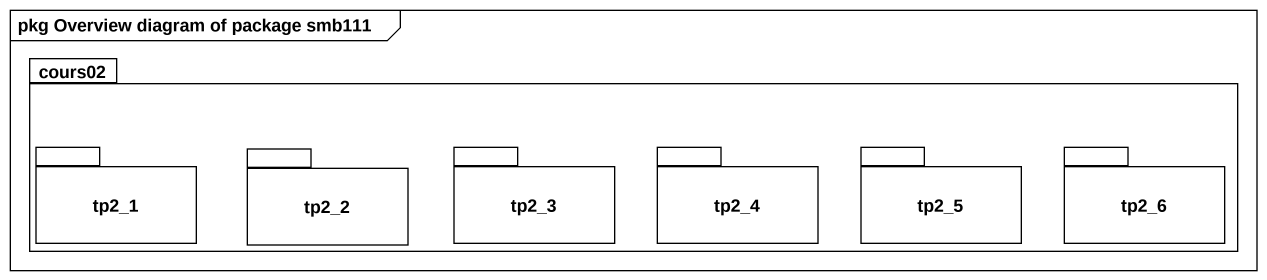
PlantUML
@startuml
mainframe pkg Overview diagram of package smb111
package cours02 {
  package tp2_1 {
  }
  package tp2_2 {
  }
  package tp2_3 {
  }
  package tp2_4 {
  }
  package tp2_5 {
  }
  package tp2_6 {
  }
}
@enduml
